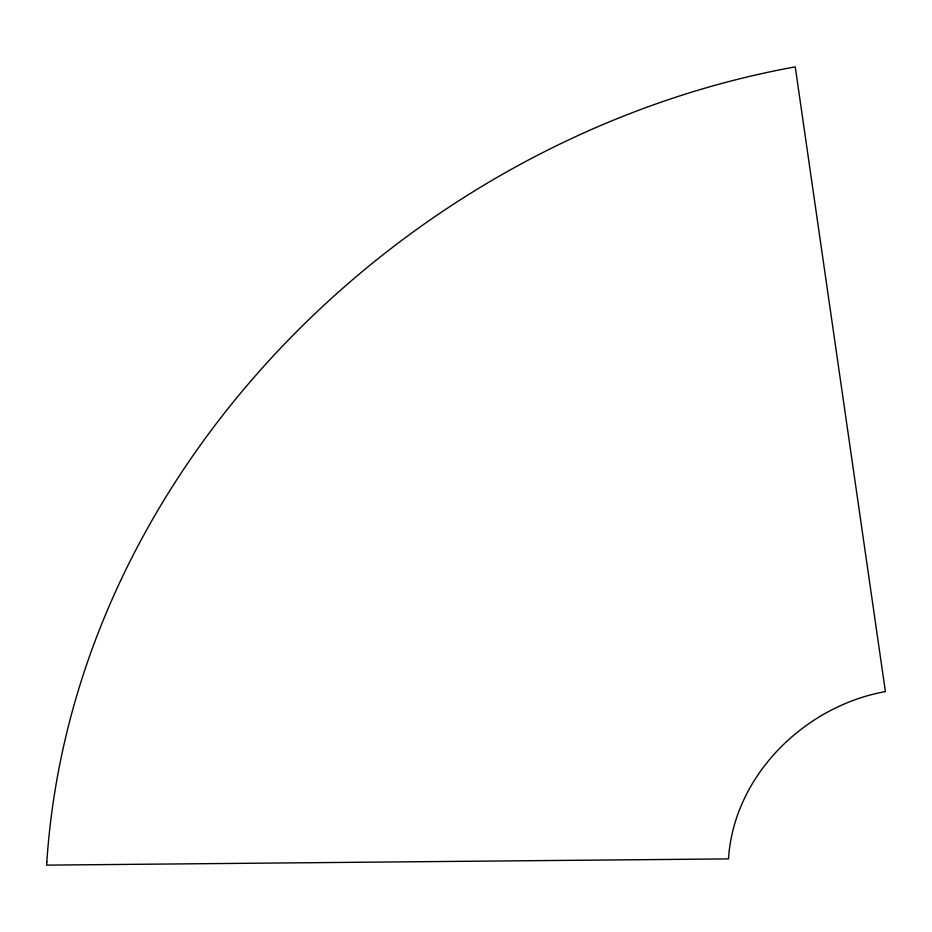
<?xml version="1.0" encoding="UTF-8"?>
<svg xmlns="http://www.w3.org/2000/svg" width="932" height="932" viewBox="0 0 932 932"><rect width="100%" height="100%" fill="white"/><g stroke="black" fill="none" stroke-linecap="round" stroke-linejoin="round"><path stroke-width="1.4" d="M46.81 862.053L46.6 865.129L728.498 858.896C733.799 775.412 804.77 706.013 885.4 691.602L795.241 66.871C411.548 136.282 73.511 464.148 46.81 862.053"/></g></svg>
